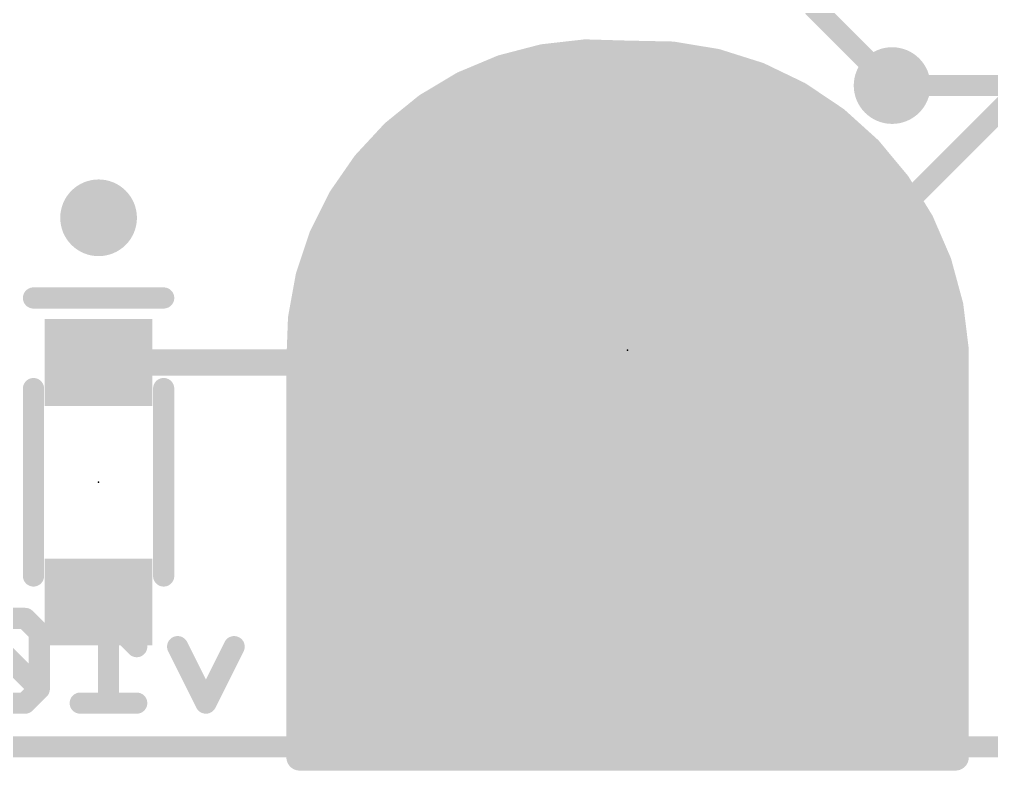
# Model space of a CAD drawing. Extents: x -41 to 98, y -71 to 29.
# Drawn here: x 18.29 to 27.63, y -0.23 to 6.98 of the extents above; entities that cross this region are included whole.
import ezdxf

# ---------------------------------------------------------------- set-up
doc = ezdxf.new("R2010")
doc.units = 0
for name, color, linetype in [('1', 12, 'CONTINUOUS'), ('16', 132, 'CONTINUOUS'), ('17', 110, 'CONTINUOUS'), ('18', 110, 'CONTINUOUS'), ('20', 31, 'CONTINUOUS'), ('21', 41, 'CONTINUOUS'), ('23', 53, 'CONTINUOUS'), ('29', 253, 'CONTINUOUS')]:
    doc.layers.add(name, color=color, linetype=linetype)

# ---------------------------------------------------------------- blocks, each defined once
blk = doc.blocks.new('RECT')
blk.add_solid([(-0.5, -0.5), (0.5, -0.5), (-0.5, 0.5), (0.5, 0.5)])
blk = doc.blocks.new('ROUNDP')
at = {"const_width": 0.5}
blk.add_lwpolyline([(0, -0.25, 1), (0, 0.25, 1), (0, -0.25)], format="xyb", dxfattribs=at)
blk = doc.blocks.new('ROUNDV')
at = {"const_width": 0.5}
blk.add_lwpolyline([(0, -0.25, 1), (0, 0.25, 1), (0, -0.25)], format="xyb", dxfattribs=at)

msp = doc.modelspace()

# ---------------------------------------------------------------- linework, layer by layer
at = {"layer": '1'}
for points, const_width in [([(24.13, 6.604), (23.6962, 6.573)], 0.254), ([(24.5638, 6.573), (24.13, 6.604)], 0.254), ([(23.6962, 6.573), (23.2713, 6.4805)], 0.254), ([(24.9887, 6.4805), (24.5638, 6.573)], 0.254), ([(23.2713, 6.4805), (22.8638, 6.3286)], 0.254), ([(25.3962, 6.3286), (24.9887, 6.4805)], 0.254), ([(22.8638, 6.3286), (22.4821, 6.1201)], 0.254), ([(22.9213, 6.35), (25.3387, 6.35)], 0.254), ([(25.7779, 6.1201), (25.3962, 6.3286)], 0.254), ([(31.2621, 6.35), (26.67, 6.35)], 0.2032), ([(22.4821, 6.1201), (22.134, 5.8595)], 0.254), ([(22.4499, 6.096), (25.8101, 6.096)], 0.254), ([(26.126, 5.8595), (25.7779, 6.1201)], 0.254), ([(22.134, 5.8595), (21.8265, 5.552)], 0.254), ([(26.4335, 5.552), (26.126, 5.8595)], 0.254), ([(22.1165, 5.842), (26.1435, 5.842)], 0.254), ([(21.8625, 5.588), (26.3975, 5.588)], 0.254), ([(21.8265, 5.552), (21.5659, 5.2039)], 0.254), ([(26.6941, 5.2039), (26.4335, 5.552)], 0.254), ([(21.6633, 5.334), (26.5967, 5.334)], 0.254), ([(21.5659, 5.2039), (21.3574, 4.8222)], 0.254), ([(26.9026, 4.8222), (26.6941, 5.2039)], 0.254), ([(21.4982, 5.08), (26.7618, 5.08)], 0.254), ([(21.3574, 4.8222), (21.2055, 4.4147)], 0.254), ([(21.3595, 4.826), (26.9005, 4.826)], 0.254), ([(27.0545, 4.4147), (26.9026, 4.8222)], 0.254), ([(21.2641, 4.572), (26.9959, 4.572)], 0.254), ([(21.2055, 4.4147), (21.113, 3.9898)], 0.254), ([(27.147, 3.9898), (27.0545, 4.4147)], 0.254), ([(21.1844, 4.318), (27.0756, 4.318)], 0.254), ([(21.113, 3.9898), (21.082, 3.556)], 0.254), ([(21.1292, 4.064), (27.1308, 4.064)], 0.254), ([(27.178, 3.556), (27.147, 3.9898)], 0.254), ([(21.1002, 3.81), (27.1598, 3.81)], 0.254), ([(19.05, 3.69), (23.996, 3.69)], 0.254), ([(23.996, 3.69), (24.13, 3.556)], 0.254), ([(21.082, 3.556), (21.082, 0)], 0.254), ([(21.082, 3.556), (27.178, 3.556)], 0.254), ([(27.178, 0), (27.178, 3.556)], 0.254), ([(21.082, 3.302), (27.178, 3.302)], 0.254), ([(21.082, 3.048), (27.178, 3.048)], 0.254), ([(21.082, 2.794), (27.178, 2.794)], 0.254), ([(21.082, 2.54), (27.178, 2.54)], 0.254), ([(21.082, 2.286), (27.178, 2.286)], 0.254), ([(21.082, 2.032), (27.178, 2.032)], 0.254), ([(21.082, 1.778), (27.178, 1.778)], 0.254), ([(21.082, 1.524), (27.178, 1.524)], 0.254), ([(21.082, 1.27), (27.178, 1.27)], 0.254), ([(21.082, 1.016), (27.178, 1.016)], 0.254), ([(21.082, 0.762), (27.178, 0.762)], 0.254), ([(21.082, 0.508), (27.178, 0.508)], 0.254), ([(21.082, 0.254), (27.178, 0.254)], 0.254), ([(38.1, 0), (0, 0)], 0.2032), ([(21.082, 0), (27.178, 0)], 0.254), ([(21.082, 0), (27.178, 0)], 0.254)]:
    msp.add_lwpolyline(points, dxfattribs=dict(at, const_width=const_width))
for points, const_width in [([(24.1345, 6.6673, 1), (24.1255, 6.5407)], 0.127), ([(24.1345, 6.5407, 1), (24.1255, 6.6673)], 0.127), ([(23.6917, 6.6363, 1), (23.7008, 6.5096)], 0.127), ([(23.7097, 6.5109, 1), (23.6827, 6.635)], 0.127), ([(24.5773, 6.635, 1), (24.5503, 6.5109)], 0.127), ([(24.5592, 6.5096, 1), (24.5683, 6.6363)], 0.127), ([(23.2578, 6.5426, 1), (23.2848, 6.4185)], 0.127), ([(23.2935, 6.421, 1), (23.2491, 6.54)], 0.127), ([(25.0109, 6.54, 1), (24.9665, 6.421)], 0.127), ([(24.9752, 6.4185, 1), (25.0022, 6.5426)], 0.127), ([(22.8416, 6.3881, 1), (22.886, 6.2691)], 0.127), ([(22.8942, 6.2728, 1), (22.8334, 6.3843)], 0.127), ([(22.9213, 6.4135, 1), (22.9213, 6.2865)], 0.127), ([(25.4266, 6.3843, 1), (25.3658, 6.2728)], 0.127), ([(25.3387, 6.2865, 1), (25.3387, 6.4135)], 0.127), ([(25.374, 6.2691, 1), (25.4184, 6.3881)], 0.127), ([(26.67, 6.4008, 1), (26.67, 6.2992)], 0.1016), ([(22.4499, 6.1595, 1), (22.4499, 6.0325)], 0.127), ([(22.4517, 6.1759, 1), (22.5126, 6.0644)], 0.127), ([(22.5202, 6.0693, 1), (22.4441, 6.171)], 0.127), ([(25.8159, 6.171, 1), (25.7398, 6.0693)], 0.127), ([(25.7474, 6.0644, 1), (25.8083, 6.1759)], 0.127), ([(25.8101, 6.0325, 1), (25.8101, 6.1595)], 0.127), ([(22.1789, 5.8146, 1), (22.0891, 5.9044)], 0.127), ([(26.1709, 5.9044, 1), (26.0811, 5.8146)], 0.127), ([(22.1165, 5.9055, 1), (22.1165, 5.7785)], 0.127), ([(22.0959, 5.9104, 1), (22.172, 5.8087)], 0.127), ([(26.088, 5.8087, 1), (26.1641, 5.9104)], 0.127), ([(26.1435, 5.7785, 1), (26.1435, 5.9055)], 0.127), ([(21.8625, 5.6515, 1), (21.8625, 5.5245)], 0.127), ([(26.3975, 5.5245, 1), (26.3975, 5.6515)], 0.127), ([(21.7816, 5.5969, 1), (21.8714, 5.5071)], 0.127), ([(21.8773, 5.514, 1), (21.7756, 5.5901)], 0.127), ([(26.4844, 5.5901, 1), (26.3827, 5.514)], 0.127), ([(26.3886, 5.5071, 1), (26.4784, 5.5969)], 0.127), ([(21.6633, 5.3975, 1), (21.6633, 5.2705)], 0.127), ([(26.5967, 5.2705, 1), (26.5967, 5.3975)], 0.127), ([(21.6216, 5.1734, 1), (21.5101, 5.2343)], 0.127), ([(26.7499, 5.2343, 1), (26.6384, 5.1734)], 0.127), ([(21.515, 5.2419, 1), (21.6167, 5.1658)], 0.127), ([(26.6433, 5.1658, 1), (26.745, 5.2419)], 0.127), ([(21.4982, 5.1435, 1), (21.4982, 5.0165)], 0.127), ([(26.7618, 5.0165, 1), (26.7618, 5.1435)], 0.127), ([(21.3595, 4.8895, 1), (21.3595, 4.7625)], 0.127), ([(21.4169, 4.8, 1), (21.2979, 4.8444)], 0.127), ([(26.9621, 4.8444, 1), (26.8431, 4.8)], 0.127), ([(26.9005, 4.7625, 1), (26.9005, 4.8895)], 0.127), ([(21.3017, 4.8526, 1), (21.4132, 4.7918)], 0.127), ([(26.8468, 4.7918, 1), (26.9583, 4.8526)], 0.127), ([(21.2641, 4.6355, 1), (21.2641, 4.5085)], 0.127), ([(26.9959, 4.5085, 1), (26.9959, 4.6355)], 0.127), ([(21.146, 4.4369, 1), (21.265, 4.3925)], 0.127), ([(21.2675, 4.4012, 1), (21.1434, 4.4282)], 0.127), ([(27.1166, 4.4282, 1), (26.9925, 4.4012)], 0.127), ([(26.995, 4.3925, 1), (27.114, 4.4369)], 0.127), ([(21.1844, 4.3815, 1), (21.1844, 4.2545)], 0.127), ([(27.0756, 4.2545, 1), (27.0756, 4.3815)], 0.127), ([(21.1764, 3.9852, 1), (21.0497, 3.9943)], 0.127), ([(21.1292, 4.1275, 1), (21.1292, 4.0005)], 0.127), ([(27.2103, 3.9943, 1), (27.0836, 3.9852)], 0.127), ([(27.1308, 4.0005, 1), (27.1308, 4.1275)], 0.127), ([(21.051, 4.0033, 1), (21.1751, 3.9763)], 0.127), ([(27.0849, 3.9763, 1), (27.209, 4.0033)], 0.127), ([(21.1002, 3.8735, 1), (21.1002, 3.7465)], 0.127), ([(27.1598, 3.7465, 1), (27.1598, 3.8735)], 0.127), ([(19.05, 3.7535, 1), (19.05, 3.6265)], 0.127), ([(24.0409, 3.7349, 1), (23.9511, 3.6451)], 0.127), ([(23.996, 3.6265, 1), (23.996, 3.7535)], 0.127), ([(21.1455, 3.556, 1), (21.0185, 3.556)], 0.127), ([(21.082, 3.6195, 1), (21.082, 3.4925)], 0.127), ([(24.0851, 3.5111, 1), (24.1749, 3.6009)], 0.127), ([(27.2415, 3.556, 1), (27.1145, 3.556)], 0.127), ([(27.178, 3.4925, 1), (27.178, 3.6195)], 0.127), ([(21.0187, 3.5605, 1), (21.1453, 3.5515)], 0.127), ([(27.1147, 3.5515, 1), (27.2413, 3.5605)], 0.127), ([(21.082, 3.3655, 1), (21.082, 3.2385)], 0.127), ([(27.178, 3.2385, 1), (27.178, 3.3655)], 0.127), ([(21.082, 3.1115, 1), (21.082, 2.9845)], 0.127), ([(27.178, 2.9845, 1), (27.178, 3.1115)], 0.127), ([(21.082, 2.8575, 1), (21.082, 2.7305)], 0.127), ([(27.178, 2.7305, 1), (27.178, 2.8575)], 0.127), ([(21.082, 2.6035, 1), (21.082, 2.4765)], 0.127), ([(27.178, 2.4765, 1), (27.178, 2.6035)], 0.127), ([(21.082, 2.3495, 1), (21.082, 2.2225)], 0.127), ([(27.178, 2.2225, 1), (27.178, 2.3495)], 0.127), ([(21.082, 2.0955, 1), (21.082, 1.9685)], 0.127), ([(27.178, 1.9685, 1), (27.178, 2.0955)], 0.127), ([(21.082, 1.8415, 1), (21.082, 1.7145)], 0.127), ([(27.178, 1.7145, 1), (27.178, 1.8415)], 0.127), ([(21.082, 1.5875, 1), (21.082, 1.4605)], 0.127), ([(27.178, 1.4605, 1), (27.178, 1.5875)], 0.127), ([(21.082, 1.3335, 1), (21.082, 1.2065)], 0.127), ([(27.178, 1.2065, 1), (27.178, 1.3335)], 0.127), ([(21.082, 1.0795, 1), (21.082, 0.9525)], 0.127), ([(27.178, 0.9525, 1), (27.178, 1.0795)], 0.127), ([(21.082, 0.8255, 1), (21.082, 0.6985)], 0.127), ([(27.178, 0.6985, 1), (27.178, 0.8255)], 0.127), ([(21.082, 0.5715, 1), (21.082, 0.4445)], 0.127), ([(27.178, 0.4445, 1), (27.178, 0.5715)], 0.127), ([(21.082, 0.3175, 1), (21.082, 0.1905)], 0.127), ([(27.178, 0.1905, 1), (27.178, 0.3175)], 0.127), ([(21.082, 0.0635, 1), (21.082, -0.0635)], 0.127), ([(21.082, 0.0635, 1), (21.082, -0.0635)], 0.127), ([(27.178, -0.0635, 1), (27.178, 0.0635)], 0.127), ([(27.178, -0.0635, 1), (27.178, 0.0635)], 0.127), ([(21.0185, 0, 1), (21.1455, 0)], 0.127), ([(27.1145, 0, 1), (27.2415, 0)], 0.127)]:
    msp.add_lwpolyline(points, format="xyb", dxfattribs=dict(at, const_width=const_width))
at = {"layer": '16'}
for points, const_width in [([(26.67, 6.35), (25.908, 7.112)], 0.2032), ([(28.4607, 6.8707), (26.2297, 4.6397)], 0.2032), ([(24.13, 6.604), (23.6962, 6.573)], 0.254), ([(24.5638, 6.573), (24.13, 6.604)], 0.254), ([(23.6962, 6.573), (23.2713, 6.4805)], 0.254), ([(24.9887, 6.4805), (24.5638, 6.573)], 0.254), ([(23.2713, 6.4805), (22.8638, 6.3286)], 0.254), ([(25.3962, 6.3286), (24.9887, 6.4805)], 0.254), ([(22.8638, 6.3286), (22.4821, 6.1201)], 0.254), ([(22.9213, 6.35), (25.3387, 6.35)], 0.254), ([(25.7779, 6.1201), (25.3962, 6.3286)], 0.254), ([(22.4821, 6.1201), (22.134, 5.8595)], 0.254), ([(22.4499, 6.096), (25.8101, 6.096)], 0.254), ([(26.126, 5.8595), (25.7779, 6.1201)], 0.254), ([(22.134, 5.8595), (21.8265, 5.552)], 0.254), ([(26.4335, 5.552), (26.126, 5.8595)], 0.254), ([(22.1165, 5.842), (26.1435, 5.842)], 0.254), ([(21.8625, 5.588), (26.3975, 5.588)], 0.254), ([(21.8265, 5.552), (21.5659, 5.2039)], 0.254), ([(26.6941, 5.2039), (26.4335, 5.552)], 0.254), ([(21.6633, 5.334), (26.5967, 5.334)], 0.254), ([(21.5659, 5.2039), (21.3574, 4.8222)], 0.254), ([(26.9026, 4.8222), (26.6941, 5.2039)], 0.254), ([(21.4982, 5.08), (26.7618, 5.08)], 0.254), ([(21.3574, 4.8222), (21.2055, 4.4147)], 0.254), ([(21.3595, 4.826), (26.9005, 4.826)], 0.254), ([(27.0545, 4.4147), (26.9026, 4.8222)], 0.254), ([(21.2641, 4.572), (26.9959, 4.572)], 0.254), ([(26.2297, 4.6397), (26.2297, 2.9357)], 0.2032), ([(21.2055, 4.4147), (21.113, 3.9898)], 0.254), ([(27.147, 3.9898), (27.0545, 4.4147)], 0.254), ([(21.1844, 4.318), (27.0756, 4.318)], 0.254), ([(21.113, 3.9898), (21.082, 3.556)], 0.254), ([(21.1292, 4.064), (27.1308, 4.064)], 0.254), ([(27.178, 3.556), (27.147, 3.9898)], 0.254), ([(21.1002, 3.81), (27.1598, 3.81)], 0.254), ([(21.082, 3.556), (21.082, 0)], 0.254), ([(21.082, 3.556), (27.178, 3.556)], 0.254), ([(24.13, 2.9357), (24.13, 3.556)], 0.2032), ([(27.178, 0), (27.178, 3.556)], 0.254), ([(21.082, 3.302), (27.178, 3.302)], 0.254), ([(21.082, 3.048), (27.178, 3.048)], 0.254), ([(24.2937, 2.772), (24.13, 2.9357)], 0.2032), ([(26.2297, 2.9357), (26.0661, 2.772)], 0.2032), ([(21.082, 2.794), (27.178, 2.794)], 0.254), ([(26.0661, 2.772), (24.2937, 2.772)], 0.2032), ([(21.082, 2.54), (27.178, 2.54)], 0.254), ([(21.082, 2.286), (27.178, 2.286)], 0.254), ([(21.082, 2.032), (27.178, 2.032)], 0.254), ([(21.082, 1.778), (27.178, 1.778)], 0.254), ([(21.082, 1.524), (27.178, 1.524)], 0.254), ([(18.3451, 1.2326), (18.0739, 1.2326)], 0.2032), ([(18.4806, 1.097), (18.3451, 1.2326)], 0.2032), ([(19.4162, 0.9614), (19.145, 1.2326)], 0.2032), ([(19.145, 1.2326), (19.145, 0.4191)], 0.2032), ([(21.082, 1.27), (27.178, 1.27)], 0.254), ([(18.4806, 0.5547), (17.9383, 1.097)], 0.2032), ([(18.4806, 0.5547), (18.4806, 1.097)], 0.2032), ([(21.082, 1.016), (27.178, 1.016)], 0.254), ([(20.0805, 0.4191), (19.8094, 0.9614)], 0.2032), ([(20.3517, 0.9614), (20.0805, 0.4191)], 0.2032), ([(21.082, 0.762), (27.178, 0.762)], 0.254), ([(18.3451, 0.4191), (18.4806, 0.5547)], 0.2032), ([(21.082, 0.508), (27.178, 0.508)], 0.254), ([(18.0739, 0.4191), (18.3451, 0.4191)], 0.2032), ([(19.4162, 0.4191), (18.8738, 0.4191)], 0.2032), ([(21.082, 0.254), (27.178, 0.254)], 0.254), ([(0, 0), (38.1, 0)], 0.2032), ([(21.082, 0), (27.178, 0)], 0.254), ([(21.082, 0), (27.178, 0)], 0.254)]:
    msp.add_lwpolyline(points, dxfattribs=dict(at, const_width=const_width))
for points, const_width in [([(24.1345, 6.6673, 1), (24.1255, 6.5407)], 0.127), ([(24.1345, 6.5407, 1), (24.1255, 6.6673)], 0.127), ([(23.6917, 6.6363, 1), (23.7008, 6.5096)], 0.127), ([(23.7097, 6.5109, 1), (23.6827, 6.635)], 0.127), ([(24.5773, 6.635, 1), (24.5503, 6.5109)], 0.127), ([(24.5592, 6.5096, 1), (24.5683, 6.6363)], 0.127), ([(23.2578, 6.5426, 1), (23.2848, 6.4185)], 0.127), ([(23.2935, 6.421, 1), (23.2491, 6.54)], 0.127), ([(25.0109, 6.54, 1), (24.9665, 6.421)], 0.127), ([(24.9752, 6.4185, 1), (25.0022, 6.5426)], 0.127), ([(22.8416, 6.3881, 1), (22.886, 6.2691)], 0.127), ([(22.8942, 6.2728, 1), (22.8334, 6.3843)], 0.127), ([(22.9213, 6.4135, 1), (22.9213, 6.2865)], 0.127), ([(25.4266, 6.3843, 1), (25.3658, 6.2728)], 0.127), ([(25.3387, 6.2865, 1), (25.3387, 6.4135)], 0.127), ([(25.374, 6.2691, 1), (25.4184, 6.3881)], 0.127), ([(26.6341, 6.3141, 1), (26.7059, 6.3859)], 0.1016), ([(22.4499, 6.1595, 1), (22.4499, 6.0325)], 0.127), ([(22.4517, 6.1759, 1), (22.5126, 6.0644)], 0.127), ([(22.5202, 6.0693, 1), (22.4441, 6.171)], 0.127), ([(25.8159, 6.171, 1), (25.7398, 6.0693)], 0.127), ([(25.7474, 6.0644, 1), (25.8083, 6.1759)], 0.127), ([(25.8101, 6.0325, 1), (25.8101, 6.1595)], 0.127), ([(22.1789, 5.8146, 1), (22.0891, 5.9044)], 0.127), ([(26.1709, 5.9044, 1), (26.0811, 5.8146)], 0.127), ([(22.1165, 5.9055, 1), (22.1165, 5.7785)], 0.127), ([(22.0959, 5.9104, 1), (22.172, 5.8087)], 0.127), ([(26.088, 5.8087, 1), (26.1641, 5.9104)], 0.127), ([(26.1435, 5.7785, 1), (26.1435, 5.9055)], 0.127), ([(21.8625, 5.6515, 1), (21.8625, 5.5245)], 0.127), ([(26.3975, 5.5245, 1), (26.3975, 5.6515)], 0.127), ([(21.7816, 5.5969, 1), (21.8714, 5.5071)], 0.127), ([(21.8773, 5.514, 1), (21.7756, 5.5901)], 0.127), ([(26.4844, 5.5901, 1), (26.3827, 5.514)], 0.127), ([(26.3886, 5.5071, 1), (26.4784, 5.5969)], 0.127), ([(21.6633, 5.3975, 1), (21.6633, 5.2705)], 0.127), ([(26.5967, 5.2705, 1), (26.5967, 5.3975)], 0.127), ([(21.6216, 5.1734, 1), (21.5101, 5.2343)], 0.127), ([(26.7499, 5.2343, 1), (26.6384, 5.1734)], 0.127), ([(21.515, 5.2419, 1), (21.6167, 5.1658)], 0.127), ([(26.6433, 5.1658, 1), (26.745, 5.2419)], 0.127), ([(21.4982, 5.1435, 1), (21.4982, 5.0165)], 0.127), ([(26.7618, 5.0165, 1), (26.7618, 5.1435)], 0.127), ([(21.3595, 4.8895, 1), (21.3595, 4.7625)], 0.127), ([(21.4169, 4.8, 1), (21.2979, 4.8444)], 0.127), ([(26.9621, 4.8444, 1), (26.8431, 4.8)], 0.127), ([(26.9005, 4.7625, 1), (26.9005, 4.8895)], 0.127), ([(21.3017, 4.8526, 1), (21.4132, 4.7918)], 0.127), ([(26.8468, 4.7918, 1), (26.9583, 4.8526)], 0.127), ([(21.2641, 4.6355, 1), (21.2641, 4.5085)], 0.127), ([(26.2805, 4.6397, 1), (26.1789, 4.6397)], 0.1016), ([(26.1938, 4.6757, 1), (26.2657, 4.6038)], 0.1016), ([(26.9959, 4.5085, 1), (26.9959, 4.6355)], 0.127), ([(21.146, 4.4369, 1), (21.265, 4.3925)], 0.127), ([(21.2675, 4.4012, 1), (21.1434, 4.4282)], 0.127), ([(27.1166, 4.4282, 1), (26.9925, 4.4012)], 0.127), ([(26.995, 4.3925, 1), (27.114, 4.4369)], 0.127), ([(21.1844, 4.3815, 1), (21.1844, 4.2545)], 0.127), ([(27.0756, 4.2545, 1), (27.0756, 4.3815)], 0.127), ([(21.1764, 3.9852, 1), (21.0497, 3.9943)], 0.127), ([(21.1292, 4.1275, 1), (21.1292, 4.0005)], 0.127), ([(27.2103, 3.9943, 1), (27.0836, 3.9852)], 0.127), ([(27.1308, 4.0005, 1), (27.1308, 4.1275)], 0.127), ([(21.051, 4.0033, 1), (21.1751, 3.9763)], 0.127), ([(27.0849, 3.9763, 1), (27.209, 4.0033)], 0.127), ([(21.1002, 3.8735, 1), (21.1002, 3.7465)], 0.127), ([(27.1598, 3.7465, 1), (27.1598, 3.8735)], 0.127), ([(21.1455, 3.556, 1), (21.0185, 3.556)], 0.127), ([(21.082, 3.6195, 1), (21.082, 3.4925)], 0.127), ([(24.1808, 3.556, 1), (24.0792, 3.556)], 0.1016), ([(27.2415, 3.556, 1), (27.1145, 3.556)], 0.127), ([(27.178, 3.4925, 1), (27.178, 3.6195)], 0.127), ([(21.0187, 3.5605, 1), (21.1453, 3.5515)], 0.127), ([(27.1147, 3.5515, 1), (27.2413, 3.5605)], 0.127), ([(21.082, 3.3655, 1), (21.082, 3.2385)], 0.127), ([(27.178, 3.2385, 1), (27.178, 3.3655)], 0.127), ([(21.082, 3.1115, 1), (21.082, 2.9845)], 0.127), ([(27.178, 2.9845, 1), (27.178, 3.1115)], 0.127), ([(24.1659, 2.9716, 1), (24.0941, 2.8998)], 0.1016), ([(26.2657, 2.8998, 1), (26.1938, 2.9716)], 0.1016), ([(21.082, 2.8575, 1), (21.082, 2.7305)], 0.127), ([(24.0792, 2.9357, 1), (24.1808, 2.9357)], 0.1016), ([(26.1789, 2.9357, 1), (26.2805, 2.9357)], 0.1016), ([(27.178, 2.7305, 1), (27.178, 2.8575)], 0.127), ([(24.2937, 2.8228, 1), (24.2937, 2.7212)], 0.1016), ([(24.2577, 2.7361, 1), (24.3296, 2.808)], 0.1016), ([(26.0301, 2.808, 1), (26.102, 2.7361)], 0.1016), ([(26.0661, 2.7212, 1), (26.0661, 2.8228)], 0.1016), ([(21.082, 2.6035, 1), (21.082, 2.4765)], 0.127), ([(27.178, 2.4765, 1), (27.178, 2.6035)], 0.127), ([(21.082, 2.3495, 1), (21.082, 2.2225)], 0.127), ([(27.178, 2.2225, 1), (27.178, 2.3495)], 0.127), ([(21.082, 2.0955, 1), (21.082, 1.9685)], 0.127), ([(27.178, 1.9685, 1), (27.178, 2.0955)], 0.127), ([(21.082, 1.8415, 1), (21.082, 1.7145)], 0.127), ([(27.178, 1.7145, 1), (27.178, 1.8415)], 0.127), ([(21.082, 1.5875, 1), (21.082, 1.4605)], 0.127), ([(27.178, 1.4605, 1), (27.178, 1.5875)], 0.127), ([(18.381, 1.2685, 1), (18.3091, 1.1967)], 0.1016), ([(18.3451, 1.1818, 1), (18.3451, 1.2834)], 0.1016), ([(19.1809, 1.2685, 1), (19.1091, 1.1967)], 0.1016), ([(19.1958, 1.2326, 1), (19.0942, 1.2326)], 0.1016), ([(21.082, 1.3335, 1), (21.082, 1.2065)], 0.127), ([(27.178, 1.2065, 1), (27.178, 1.3335)], 0.127), ([(18.5314, 1.097, 1), (18.4298, 1.097)], 0.1016), ([(18.4447, 1.0611, 1), (18.5166, 1.1329)], 0.1016), ([(21.082, 1.0795, 1), (21.082, 0.9525)], 0.127), ([(27.178, 0.9525, 1), (27.178, 1.0795)], 0.127), ([(19.3802, 0.9255, 1), (19.4521, 0.9973)], 0.1016), ([(19.8548, 0.9841, 1), (19.7639, 0.9387)], 0.1016), ([(20.3971, 0.9387, 1), (20.3062, 0.9841)], 0.1016), ([(21.082, 0.8255, 1), (21.082, 0.6985)], 0.127), ([(27.178, 0.6985, 1), (27.178, 0.8255)], 0.127), ([(18.5166, 0.5188, 1), (18.4447, 0.5906)], 0.1016), ([(18.4298, 0.5547, 1), (18.5314, 0.5547)], 0.1016), ([(18.4447, 0.5188, 1), (18.5166, 0.5906)], 0.1016), ([(21.082, 0.5715, 1), (21.082, 0.4445)], 0.127), ([(27.178, 0.4445, 1), (27.178, 0.5715)], 0.127), ([(18.3091, 0.455, 1), (18.381, 0.3832)], 0.1016), ([(18.3451, 0.3683, 1), (18.3451, 0.4699)], 0.1016), ([(18.8738, 0.4699, 1), (18.8738, 0.3683)], 0.1016), ([(19.0942, 0.4191, 1), (19.1958, 0.4191)], 0.1016), ([(19.4162, 0.3683, 1), (19.4162, 0.4699)], 0.1016), ([(20.0351, 0.4418, 1), (20.126, 0.3964)], 0.1016), ([(20.0351, 0.3964, 1), (20.126, 0.4418)], 0.1016), ([(21.082, 0.3175, 1), (21.082, 0.1905)], 0.127), ([(27.178, 0.1905, 1), (27.178, 0.3175)], 0.127), ([(21.082, 0.0635, 1), (21.082, -0.0635)], 0.127), ([(21.082, 0.0635, 1), (21.082, -0.0635)], 0.127), ([(27.178, -0.0635, 1), (27.178, 0.0635)], 0.127), ([(27.178, -0.0635, 1), (27.178, 0.0635)], 0.127), ([(21.0185, 0, 1), (21.1455, 0)], 0.127), ([(27.1145, 0, 1), (27.2415, 0)], 0.127)]:
    msp.add_lwpolyline(points, format="xyb", dxfattribs=dict(at, const_width=const_width))
at = {"layer": '20', "const_width": 0.2032}
msp.add_lwpolyline([(0, 0), (38.1, 0)], dxfattribs=at)
at = {"layer": '21', "const_width": 0.2032}
for points in [[(19.675, 4.31), (18.425, 4.31)], [(18.425, 3.44), (18.425, 1.64)], [(19.675, 3.44), (19.675, 1.64)]]:
    msp.add_lwpolyline(points, dxfattribs=at)
at = {"layer": '21', "const_width": 0.1016}
for points in [[(18.425, 4.3608, 1), (18.425, 4.2592)], [(19.675, 4.2592, 1), (19.675, 4.3608)], [(18.4758, 3.44, 1), (18.3742, 3.44)], [(19.7258, 3.44, 1), (19.6242, 3.44)], [(18.3742, 1.64, 1), (18.4758, 1.64)], [(19.6242, 1.64, 1), (19.7258, 1.64)]]:
    msp.add_lwpolyline(points, format="xyb", dxfattribs=at)
at = {"layer": '23'}
for p in [(24.13, 3.81), (19.05, 2.54)]:
    msp.add_point(p, dxfattribs=at)
at = {"layer": '29', "const_width": 0.254}
for points in [[(22.9263, 6.5181), (23.3197, 6.6207)], [(23.2558, 6.604), (24.8127, 6.604)], [(23.3197, 6.6207), (23.7236, 6.6665)], [(23.7236, 6.6665), (24.13, 6.6548)], [(24.13, 6.6548), (24.5581, 6.646)], [(24.5581, 6.646), (24.9806, 6.5763)], [(22.5514, 6.3609), (22.9263, 6.5181)], [(24.9806, 6.5763), (25.3889, 6.4473)], [(25.3889, 6.4473), (25.7746, 6.2614)], [(22.2025, 6.1522), (22.5514, 6.3609)], [(22.5333, 6.35), (25.5907, 6.35)], [(25.7746, 6.2614), (26.13, 6.0225)], [(21.8867, 5.8962), (22.2025, 6.1522)], [(22.1332, 6.096), (26.0207, 6.096)], [(26.13, 6.0225), (26.4477, 5.7355)], [(21.6103, 5.5981), (21.8867, 5.8962)], [(21.8365, 5.842), (26.3298, 5.842)], [(26.4477, 5.7355), (26.7214, 5.4062)], [(21.3788, 5.2639), (21.6103, 5.5981)], [(21.6033, 5.588), (26.5703, 5.588)], [(26.7214, 5.4062), (26.9454, 5.0413)], [(21.4274, 5.334), (26.7657, 5.334)], [(21.197, 4.9003), (21.3788, 5.2639)], [(21.2868, 5.08), (26.9217, 5.08)], [(26.9454, 5.0413), (27.1153, 4.6482)], [(21.0684, 4.5146), (21.197, 4.9003)], [(21.1722, 4.826), (27.0385, 4.826)], [(27.1153, 4.6482), (27.2274, 4.235)], [(21.0875, 4.572), (27.1359, 4.572)], [(20.9957, 4.1146), (21.0684, 4.5146)], [(21.0327, 4.318), (27.2049, 4.318)], [(27.2274, 4.235), (27.2796, 3.81)], [(20.9804, 3.7084), (20.9957, 4.1146)], [(20.9938, 4.064), (27.2484, 4.064)], [(20.9842, 3.81), (27.2796, 3.81)], [(27.2796, 3.81), (27.2796, -0.1016)], [(20.9804, -0.1016), (20.9804, 3.7084)], [(20.9804, 3.556), (27.2796, 3.556)], [(20.9804, 3.302), (27.2796, 3.302)], [(20.9804, 3.048), (27.2796, 3.048)], [(20.9804, 2.794), (27.2796, 2.794)], [(20.9804, 2.54), (27.2796, 2.54)], [(20.9804, 2.286), (27.2796, 2.286)], [(20.9804, 2.032), (27.2796, 2.032)], [(20.9804, 1.778), (27.2796, 1.778)], [(20.9804, 1.524), (27.2796, 1.524)], [(20.9804, 1.27), (27.2796, 1.27)], [(20.9804, 1.016), (27.2796, 1.016)], [(20.9804, 0.762), (27.2796, 0.762)], [(20.9804, 0.508), (27.2796, 0.508)], [(20.9804, 0.254), (27.2796, 0.254)], [(20.9804, 0), (27.2796, 0)], [(27.2796, -0.1016), (20.9804, -0.1016)]]:
    msp.add_lwpolyline(points, dxfattribs=at)
at = {"layer": '29', "const_width": 0.127}
for points in [[(23.2558, 6.6675, 1), (23.2558, 6.5405)], [(23.3125, 6.6838, 1), (23.3269, 6.5576)], [(23.3357, 6.5592, 1), (23.3037, 6.6821)], [(23.7255, 6.73, 1), (23.7218, 6.6031)], [(23.7308, 6.6034, 1), (23.7165, 6.7296)], [(24.1313, 6.7183, 1), (24.1287, 6.5913)], [(24.1282, 6.5913, 1), (24.1318, 6.7183)], [(24.5684, 6.7086, 1), (24.5478, 6.5833)], [(24.5568, 6.5825, 1), (24.5594, 6.7095)], [(24.8127, 6.5405, 1), (24.8127, 6.6675)], [(22.9103, 6.5795, 1), (22.9423, 6.4566)], [(22.9509, 6.4595, 1), (22.9018, 6.5766)], [(24.9997, 6.6369, 1), (24.9614, 6.5158)], [(24.9703, 6.5137, 1), (24.9909, 6.639)], [(25.4164, 6.5045, 1), (25.3613, 6.3901)], [(25.3697, 6.3867, 1), (25.408, 6.5078)], [(22.5333, 6.4135, 1), (22.5333, 6.2865)], [(22.5269, 6.4194, 1), (22.576, 6.3023)], [(22.584, 6.3064, 1), (22.5188, 6.4154)], [(25.5907, 6.2865, 1), (25.5907, 6.4135)], [(25.81, 6.3141, 1), (25.7392, 6.2087)], [(25.747, 6.2042, 1), (25.8022, 6.3186)], [(22.1699, 6.2067, 1), (22.2351, 6.0977)], [(22.2425, 6.1028, 1), (22.1626, 6.2015)], [(22.1332, 6.1595, 1), (22.1332, 6.0325)], [(26.0207, 6.0325, 1), (26.0207, 6.1595)], [(26.1725, 6.0697, 1), (26.0874, 5.9754)], [(26.0945, 5.9698, 1), (26.1654, 6.0752)], [(21.8467, 5.9455, 1), (21.9267, 5.8469)], [(21.9333, 5.853, 1), (21.8401, 5.9394)], [(21.8365, 5.9055, 1), (21.8365, 5.7785)], [(26.3298, 5.7785, 1), (26.3298, 5.9055)], [(26.4966, 5.7761, 1), (26.3989, 5.6949)], [(26.4052, 5.6884, 1), (26.4903, 5.7826)], [(21.6033, 5.6515, 1), (21.6033, 5.5245)], [(21.5637, 5.6413, 1), (21.6568, 5.5549)], [(21.6625, 5.562, 1), (21.5581, 5.6343)], [(26.5703, 5.5245, 1), (26.5703, 5.6515)], [(26.7755, 5.4394, 1), (26.6673, 5.373)], [(26.6726, 5.3656, 1), (26.7702, 5.4468)], [(21.4274, 5.3975, 1), (21.4274, 5.2705)], [(26.7657, 5.2705, 1), (26.7657, 5.3975)], [(21.3266, 5.3001, 1), (21.431, 5.2277)], [(21.4356, 5.2355, 1), (21.322, 5.2923)], [(21.2868, 5.1435, 1), (21.2868, 5.0165)], [(27.0037, 5.0665, 1), (26.8871, 5.0161)], [(26.8913, 5.0081, 1), (26.9996, 5.0745)], [(26.9217, 5.0165, 1), (26.9217, 5.1435)], [(21.1722, 4.8895, 1), (21.1722, 4.7625)], [(21.1402, 4.9287, 1), (21.2538, 4.8719)], [(21.2572, 4.8802, 1), (21.1367, 4.9204)], [(27.0385, 4.7625, 1), (27.0385, 4.8895)], [(27.1765, 4.6649, 1), (27.054, 4.6316)], [(21.0875, 4.6355, 1), (21.0875, 4.5085)], [(27.057, 4.6231, 1), (27.1735, 4.6734)], [(27.1359, 4.5085, 1), (27.1359, 4.6355)], [(21.0082, 4.5347, 1), (21.1287, 4.4945)], [(21.1309, 4.5033, 1), (21.0059, 4.526)], [(21.0327, 4.3815, 1), (21.0327, 4.2545)], [(27.2049, 4.2545, 1), (27.2049, 4.3815)], [(27.2904, 4.2427, 1), (27.1644, 4.2273)], [(27.1661, 4.2184, 1), (27.2887, 4.2516)], [(21.0592, 4.1122, 1), (20.9323, 4.117)], [(20.9938, 4.1275, 1), (20.9938, 4.0005)], [(20.9333, 4.126, 1), (21.0582, 4.1033)], [(27.2484, 4.0005, 1), (27.2484, 4.1275)], [(20.9842, 3.8735, 1), (20.9842, 3.7465)], [(27.3431, 3.81, 1), (27.2161, 3.81)], [(27.2796, 3.7465, 1), (27.2796, 3.8735)], [(21.0439, 3.7084, 1), (20.9169, 3.7084)], [(27.2166, 3.8023, 1), (27.3426, 3.8177)], [(20.9169, 3.7108, 1), (21.0439, 3.706)], [(20.9804, 3.6195, 1), (20.9804, 3.4925)], [(27.2796, 3.4925, 1), (27.2796, 3.6195)], [(20.9804, 3.3655, 1), (20.9804, 3.2385)], [(27.2796, 3.2385, 1), (27.2796, 3.3655)], [(20.9804, 3.1115, 1), (20.9804, 2.9845)], [(27.2796, 2.9845, 1), (27.2796, 3.1115)], [(20.9804, 2.8575, 1), (20.9804, 2.7305)], [(27.2796, 2.7305, 1), (27.2796, 2.8575)], [(20.9804, 2.6035, 1), (20.9804, 2.4765)], [(27.2796, 2.4765, 1), (27.2796, 2.6035)], [(20.9804, 2.3495, 1), (20.9804, 2.2225)], [(27.2796, 2.2225, 1), (27.2796, 2.3495)], [(20.9804, 2.0955, 1), (20.9804, 1.9685)], [(27.2796, 1.9685, 1), (27.2796, 2.0955)], [(20.9804, 1.8415, 1), (20.9804, 1.7145)], [(27.2796, 1.7145, 1), (27.2796, 1.8415)], [(20.9804, 1.5875, 1), (20.9804, 1.4605)], [(27.2796, 1.4605, 1), (27.2796, 1.5875)], [(20.9804, 1.3335, 1), (20.9804, 1.2065)], [(27.2796, 1.2065, 1), (27.2796, 1.3335)], [(20.9804, 1.0795, 1), (20.9804, 0.9525)], [(27.2796, 0.9525, 1), (27.2796, 1.0795)], [(20.9804, 0.8255, 1), (20.9804, 0.6985)], [(27.2796, 0.6985, 1), (27.2796, 0.8255)], [(20.9804, 0.5715, 1), (20.9804, 0.4445)], [(27.2796, 0.4445, 1), (27.2796, 0.5715)], [(20.9804, 0.3175, 1), (20.9804, 0.1905)], [(27.2796, 0.1905, 1), (27.2796, 0.3175)], [(20.9804, 0.0635, 1), (20.9804, -0.0635)], [(27.2796, -0.0635, 1), (27.2796, 0.0635)], [(20.9804, -0.0381, 1), (20.9804, -0.1651)], [(27.2796, -0.1651, 1), (27.2796, -0.0381)], [(20.9169, -0.1016, 1), (21.0439, -0.1016)], [(27.2161, -0.1016, 1), (27.3431, -0.1016)]]:
    msp.add_lwpolyline(points, format="xyb", dxfattribs=at)

# ---------------------------------------------------------------- block references
at = {"layer": '1', "xscale": 0.63, "yscale": 0.83, "rotation": 270}
for p in [(19.05, 3.69), (19.05, 1.39)]:
    msp.add_blockref('RECT', p, dxfattribs=at)
at = {"layer": '17', "xscale": 5.08, "yscale": 5.08}
msp.add_blockref('ROUNDP', (24.13, 3.556), dxfattribs=at)
msp.add_blockref('ROUNDP', (24.13, 3.556), dxfattribs=at)
at = {"layer": '18', "xscale": 0.7366, "yscale": 0.7366}
for p in [(26.67, 6.35), (26.67, 6.35), (19.05, 5.08), (19.05, 5.08)]:
    msp.add_blockref('ROUNDV', p, dxfattribs=at)
at = {"layer": '29', "xscale": 5.2832, "yscale": 5.2832}
msp.add_blockref('ROUNDP', (24.13, 3.556), dxfattribs=at)
at = {"layer": '29', "xscale": 0.8332, "yscale": 1.0332, "rotation": 270}
for p in [(19.05, 3.69), (19.05, 1.39)]:
    msp.add_blockref('RECT', p, dxfattribs=at)

doc.saveas('drawing.dxf')
